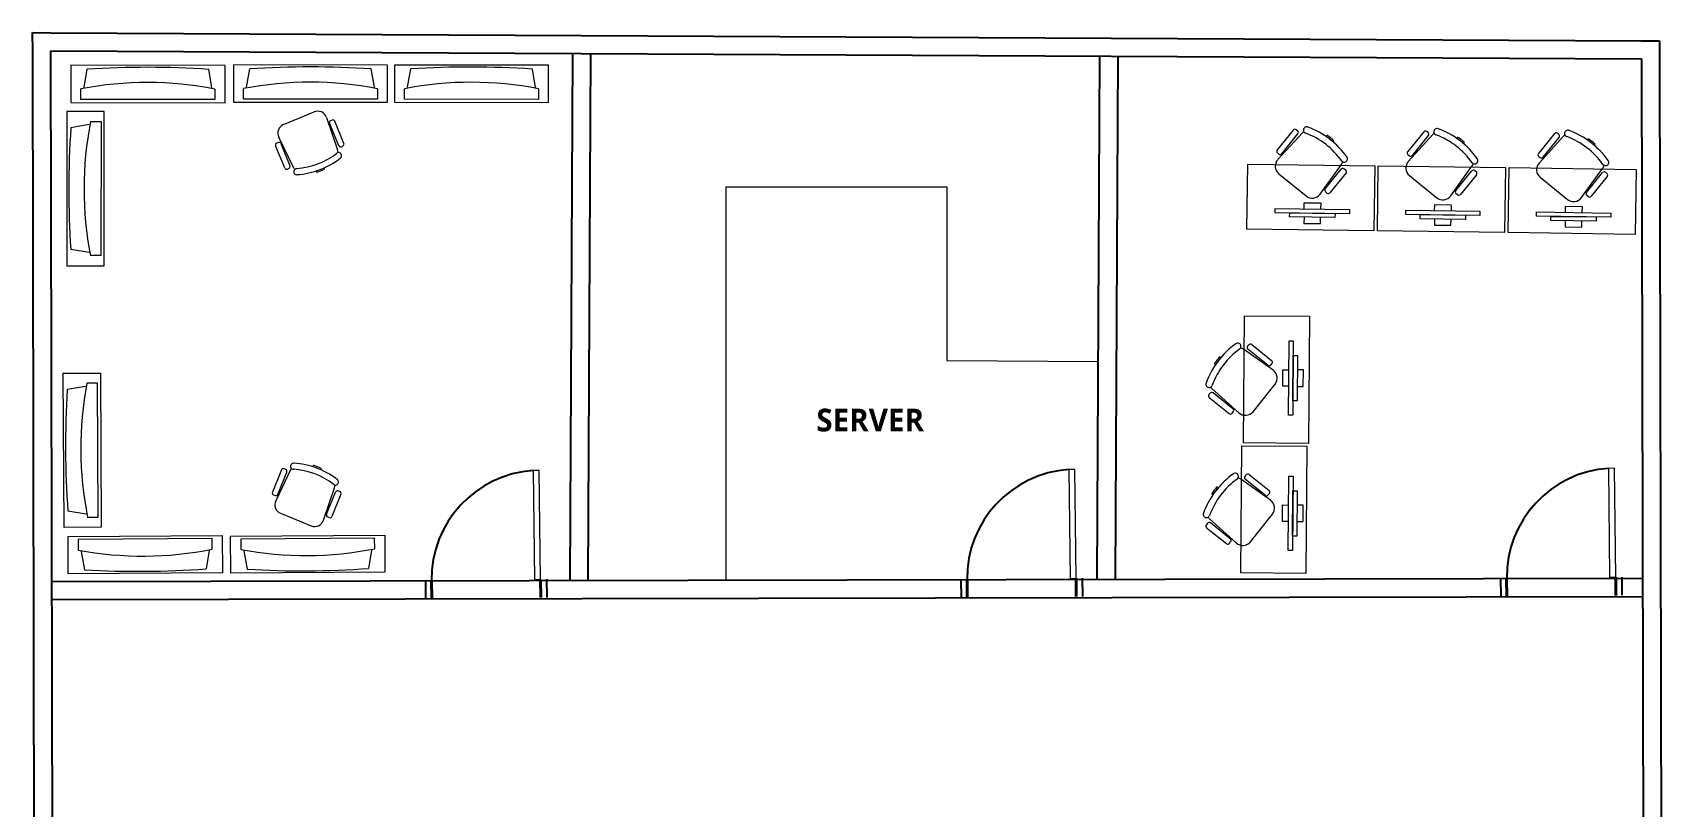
# Model space of a CAD drawing. Header units: millimetres. Extents: x 2220 to 4636, y 1941 to 3920.
# Drawn here: x 2271.33 to 2307.21, y 1975.89 to 1992.93 of the extents above; entities that cross this region are included whole.
import ezdxf

# ---------------------------------------------------------------- set-up
doc = ezdxf.new("R2010")
doc.units = ezdxf.units.MM
doc.layers.add('DOOR_005', color=15, linetype='Continuous')
for name, color, linetype, lineweight in [('DOOR_02', 2, 'Continuous', 9), ('fixture', 142, 'Continuous', 9), ('TEXT', 2, 'Continuous', 20), ('WALL_04C', 4, 'Continuous', 40)]:
    doc.layers.add(name, color=color, linetype=linetype, lineweight=lineweight)
doc.styles.get("Standard").update_dxf_attribs({"font": 'arial.ttf'})

msp = doc.modelspace()

# ---------------------------------------------------------------- linework, layer by layer
for p, q in [((2271.329, 1992.524), (2271.328, 1992.927)), ((2271.328, 1992.927), (2271.731, 1992.925)), ((2271.731, 1992.925), (2306.73, 1992.75)), ((2306.73, 1992.75), (2307.128, 1992.748)), ((2307.128, 1992.748), (2307.128, 1992.351)), ((2271.411, 1952.55), (2271.329, 1992.524)), ((2271.729, 1992.525), (2306.728, 1992.35)), ((2271.811, 1952.551), (2271.729, 1992.525)), ((2283.155, 1980.881), (2283.212, 1992.467)), ((2283.555, 1980.881), (2283.612, 1992.465)), ((2294.755, 1980.905), (2294.812, 1992.409)), ((2295.155, 1980.905), (2295.212, 1992.407)), ((2306.728, 1992.35), (2306.811, 1952.35)), ((2307.128, 1992.351), (2307.211, 1952.351)), ((2271.753, 1980.857), (2306.752, 1980.929)), ((2271.754, 1980.457), (2306.753, 1980.529))]:
    msp.add_line(p, q)
at = {"color": 2, "linetype": 'Continuous'}
for p, q in [((2279.971, 1980.874), (2279.975, 1980.474)), ((2282.637, 1980.903), (2282.641, 1980.503)), ((2291.755, 1980.898), (2291.76, 1980.498)), ((2294.421, 1980.927), (2294.426, 1980.527)), ((2303.629, 1980.923), (2303.633, 1980.523)), ((2306.295, 1980.952), (2306.299, 1980.552))]:
    msp.add_line(p, q, dxfattribs=at)
at = {"layer": 'DOOR_005', "linetype": 'Continuous'}
for centre in [(2282.503, 1980.902), (2294.288, 1980.926), (2306.162, 1980.95)]:
    msp.add_arc(centre, 2.399, 93.81, 180.6253, dxfattribs=at)
at = {"layer": 'DOOR_02', "linetype": 'Continuous'}
for points in [[(2282.477, 1983.297), (2282.344, 1983.296), (2282.37, 1980.9), (2282.503, 1980.902)], [(2294.262, 1983.321), (2294.128, 1983.32), (2294.155, 1980.924), (2294.288, 1980.926)], [(2306.136, 1983.346), (2306.002, 1983.344), (2306.028, 1980.949), (2306.162, 1980.95)]]:
    msp.add_lwpolyline(points, close=True, dxfattribs=at)
at = {"layer": 'fixture'}
for p, q in [((2275.747, 1992.216), (2275.746, 1991.397)), ((2279.139, 1992.212), (2275.747, 1992.216)), ((2279.138, 1991.394), (2279.139, 1992.212)), ((2279.29, 1992.214), (2279.289, 1991.395)), ((2282.682, 1992.21), (2279.29, 1992.214)), ((2272.17, 1992.209), (2272.169, 1991.39)), ((2275.562, 1992.205), (2272.17, 1992.209)), ((2272.459, 1991.719), (2272.528, 1992.122)), ((2275.271, 1991.716), (2275.203, 1992.12)), ((2275.561, 1991.386), (2275.562, 1992.205)), ((2276.036, 1991.726), (2276.105, 1992.13)), ((2278.848, 1991.724), (2278.78, 1992.127)), ((2279.58, 1991.724), (2279.649, 1992.128)), ((2282.392, 1991.721), (2282.324, 1992.125)), ((2282.682, 1991.391), (2282.682, 1992.21)), ((2272.391, 1991.457), (2272.391, 1991.689)), ((2275.339, 1991.686), (2275.339, 1991.454)), ((2275.968, 1991.464), (2275.968, 1991.696)), ((2278.916, 1991.693), (2278.916, 1991.461)), ((2279.511, 1991.462), (2279.511, 1991.694)), ((2282.46, 1991.691), (2282.46, 1991.459)), ((2272.083, 1991.193), (2272.081, 1987.801)), ((2272.902, 1991.193), (2272.083, 1991.193)), ((2272.169, 1991.39), (2275.561, 1991.386)), ((2275.339, 1991.454), (2272.391, 1991.457)), ((2272.899, 1987.801), (2272.902, 1991.193)), ((2275.746, 1991.397), (2279.138, 1991.394)), ((2278.916, 1991.461), (2275.968, 1991.464)), ((2276.848, 1990.904), (2277.523, 1991.183)), ((2279.289, 1991.395), (2282.682, 1991.391)), ((2282.46, 1991.459), (2279.511, 1991.462)), ((2272.572, 1990.903), (2272.168, 1990.834)), ((2272.602, 1990.971), (2272.834, 1990.971)), ((2272.834, 1990.971), (2272.832, 1988.022)), ((2277.791, 1991.063), (2278.039, 1990.349)), ((2277.86, 1990.93), (2278.062, 1990.442)), ((2277.918, 1991.002), (2277.884, 1990.989)), ((2278.179, 1990.49), (2277.977, 1990.978)), ((2299.065, 1990.783), (2298.712, 1990.349)), ((2299.162, 1990.765), (2299.132, 1990.79)), ((2276.874, 1989.951), (2276.672, 1990.438)), ((2276.697, 1990.497), (2276.73, 1990.511)), ((2277.073, 1989.949), (2276.744, 1990.629)), ((2276.789, 1990.486), (2276.991, 1989.999)), ((2278.121, 1990.418), (2278.154, 1990.432)), ((2299.267, 1990.724), (2298.727, 1990.133)), ((2298.816, 1990.264), (2299.169, 1990.698)), ((2299.787, 1990.642), (2299.8, 1990.658)), ((2299.943, 1990.522), (2299.955, 1990.537)), ((2301.936, 1990.745), (2301.584, 1990.311)), ((2302.139, 1990.687), (2301.598, 1990.095)), ((2301.688, 1990.227), (2302.04, 1990.661)), ((2302.033, 1990.728), (2302.003, 1990.752)), ((2302.658, 1990.604), (2302.671, 1990.62)), ((2302.814, 1990.484), (2302.827, 1990.5)), ((2304.814, 1990.707), (2304.461, 1990.272)), ((2305.016, 1990.648), (2304.476, 1990.057)), ((2304.565, 1990.188), (2304.918, 1990.622)), ((2304.911, 1990.689), (2304.881, 1990.714)), ((2305.536, 1990.565), (2305.549, 1990.582)), ((2305.691, 1990.446), (2305.704, 1990.461)), ((2298.719, 1990.282), (2298.749, 1990.257)), ((2301.591, 1990.244), (2301.621, 1990.22)), ((2304.468, 1990.205), (2304.498, 1990.181)), ((2276.966, 1989.94), (2276.933, 1989.926)), ((2277.565, 1989.884), (2277.572, 1989.866)), ((2277.738, 1989.95), (2277.745, 1989.933)), ((2298.046, 1988.606), (2298.066, 1990.034)), ((2298.066, 1990.034), (2300.862, 1989.994)), ((2298.75, 1989.822), (2299.351, 1989.334)), ((2299.66, 1989.375), (2300.128, 1990.026)), ((2299.77, 1989.49), (2300.123, 1989.924)), ((2300.227, 1989.84), (2299.874, 1989.405)), ((2300.19, 1989.931), (2300.22, 1989.907)), ((2300.862, 1989.994), (2300.842, 1988.566)), ((2300.917, 1988.568), (2300.937, 1989.997)), ((2300.937, 1989.997), (2303.734, 1989.957)), ((2301.622, 1989.785), (2302.222, 1989.297)), ((2302.531, 1989.338), (2302.999, 1989.988)), ((2302.642, 1989.452), (2302.994, 1989.886)), ((2303.098, 1989.802), (2302.745, 1989.368)), ((2303.061, 1989.893), (2303.091, 1989.869)), ((2303.734, 1989.957), (2303.713, 1988.529)), ((2303.794, 1988.53), (2303.815, 1989.958)), ((2303.815, 1989.958), (2306.611, 1989.918)), ((2304.499, 1989.746), (2305.1, 1989.258)), ((2305.409, 1989.299), (2305.877, 1989.949)), ((2305.519, 1989.413), (2305.872, 1989.848)), ((2305.975, 1989.763), (2305.623, 1989.329)), ((2305.939, 1989.855), (2305.968, 1989.83)), ((2306.611, 1989.918), (2306.591, 1988.49)), ((2286.585, 1980.888), (2286.585, 1989.533)), ((2286.585, 1989.533), (2291.442, 1989.533)), ((2291.442, 1989.533), (2291.442, 1985.714)), ((2299.807, 1989.398), (2299.777, 1989.423)), ((2302.678, 1989.361), (2302.648, 1989.385)), ((2305.556, 1989.322), (2305.526, 1989.346)), ((2300.842, 1988.566), (2298.046, 1988.606)), ((2303.713, 1988.529), (2300.917, 1988.568)), ((2306.591, 1988.49), (2303.794, 1988.53)), ((2272.57, 1988.091), (2272.167, 1988.16)), ((2272.832, 1988.022), (2272.6, 1988.022)), ((2272.081, 1987.801), (2272.899, 1987.801)), ((2297.974, 1983.905), (2297.995, 1986.701)), ((2297.995, 1986.701), (2299.423, 1986.69)), ((2299.423, 1986.69), (2299.402, 1983.894)), ((2297.474, 1985.778), (2297.458, 1985.791)), ((2298.622, 1985.503), (2297.969, 1985.967)), ((2298.063, 1986.029), (2298.087, 1986.059)), ((2298.507, 1985.612), (2298.07, 1985.962)), ((2298.154, 1986.067), (2298.59, 1985.717)), ((2272.001, 1985.434), (2272.82, 1985.439)), ((2272.02, 1982.042), (2272.001, 1985.434)), ((2272.82, 1985.439), (2272.838, 1982.047)), ((2291.442, 1985.714), (2294.779, 1985.697)), ((2297.355, 1985.621), (2297.339, 1985.634)), ((2298.598, 1985.65), (2298.574, 1985.62)), ((2272.491, 1985.147), (2272.089, 1985.076)), ((2272.753, 1985.217), (2272.522, 1985.215)), ((2272.77, 1982.268), (2272.753, 1985.217)), ((2297.275, 1985.101), (2297.87, 1984.565)), ((2298.181, 1984.59), (2298.665, 1985.194)), ((2297.235, 1984.996), (2297.211, 1984.966)), ((2297.218, 1984.899), (2297.655, 1984.549)), ((2297.739, 1984.653), (2297.302, 1985.003)), ((2297.722, 1984.556), (2297.746, 1984.587)), ((2297.916, 1981.043), (2297.938, 1983.84)), ((2297.938, 1983.84), (2299.366, 1983.829)), ((2299.402, 1983.894), (2297.974, 1983.905)), ((2299.366, 1983.829), (2299.344, 1981.033)), ((2276.805, 1983.309), (2276.605, 1982.82)), ((2277.003, 1983.311), (2276.678, 1982.629)), ((2276.722, 1982.772), (2276.922, 1983.261)), ((2276.897, 1983.319), (2276.863, 1983.333)), ((2277.495, 1983.379), (2277.503, 1983.397)), ((2277.669, 1983.313), (2277.676, 1983.331)), ((2277.727, 1982.201), (2277.972, 1982.916)), ((2297.416, 1982.917), (2297.401, 1982.929)), ((2298.565, 1982.642), (2297.911, 1983.105)), ((2298.006, 1983.168), (2298.03, 1983.198)), ((2298.449, 1982.751), (2298.013, 1983.101)), ((2298.097, 1983.205), (2298.533, 1982.856)), ((2276.63, 1982.761), (2276.664, 1982.748)), ((2277.796, 1982.334), (2277.995, 1982.823)), ((2278.112, 1982.775), (2277.913, 1982.286)), ((2278.054, 1982.847), (2278.087, 1982.834)), ((2297.297, 1982.76), (2297.281, 1982.773)), ((2298.541, 1982.789), (2298.516, 1982.759)), ((2272.507, 1982.335), (2272.103, 1982.401)), ((2272.538, 1982.267), (2272.77, 1982.268)), ((2276.784, 1982.355), (2277.46, 1982.079)), ((2277.854, 1982.262), (2277.82, 1982.276)), ((2297.218, 1982.24), (2297.813, 1981.704)), ((2298.124, 1981.729), (2298.608, 1982.333)), ((2272.838, 1982.047), (2272.02, 1982.042)), ((2272.107, 1981.846), (2275.499, 1981.866)), ((2272.112, 1981.027), (2272.107, 1981.846)), ((2275.499, 1981.866), (2275.504, 1981.047)), ((2275.684, 1981.856), (2279.076, 1981.877)), ((2275.689, 1981.038), (2275.684, 1981.856)), ((2278.854, 1981.808), (2275.906, 1981.79)), ((2278.856, 1981.576), (2278.854, 1981.808)), ((2279.076, 1981.877), (2279.081, 1981.058)), ((2297.178, 1982.135), (2297.154, 1982.104)), ((2297.161, 1982.037), (2297.598, 1981.688)), ((2297.681, 1981.792), (2297.245, 1982.142)), ((2275.277, 1981.798), (2272.329, 1981.78)), ((2272.329, 1981.78), (2272.33, 1981.548)), ((2272.399, 1981.518), (2272.47, 1981.115)), ((2275.211, 1981.535), (2275.144, 1981.131)), ((2275.279, 1981.566), (2275.277, 1981.798)), ((2275.906, 1981.79), (2275.907, 1981.559)), ((2275.976, 1981.528), (2276.047, 1981.126)), ((2278.788, 1981.545), (2278.722, 1981.142)), ((2297.664, 1981.695), (2297.689, 1981.725)), ((2275.504, 1981.047), (2272.112, 1981.027)), ((2279.081, 1981.058), (2275.689, 1981.038)), ((2299.344, 1981.033), (2297.916, 1981.043))]:
    msp.add_line(p, q, dxfattribs=at)
for points in [[(2300.304, 1989.034), (2300.302, 1988.944), (2298.67, 1988.967), (2298.671, 1989.058)], [(2303.175, 1988.997), (2303.174, 1988.906), (2301.541, 1988.93), (2301.543, 1989.02)], [(2306.052, 1988.958), (2306.051, 1988.868), (2304.419, 1988.891), (2304.42, 1988.982)], [(2299.985, 1988.948), (2299.984, 1988.858), (2298.986, 1988.872), (2298.988, 1988.963)], [(2302.856, 1988.911), (2302.855, 1988.82), (2301.858, 1988.834), (2301.859, 1988.925)], [(2305.734, 1988.872), (2305.732, 1988.781), (2304.735, 1988.796), (2304.736, 1988.886)], [(2298.978, 1986.146), (2299.068, 1986.145), (2299.056, 1984.513), (2298.965, 1984.514)], [(2299.066, 1985.828), (2299.157, 1985.827), (2299.149, 1984.83), (2299.058, 1984.83)], [(2298.971, 1983.172), (2299.062, 1983.171), (2299.049, 1981.539), (2298.958, 1981.539)], [(2299.059, 1982.853), (2299.15, 1982.853), (2299.142, 1981.855), (2299.052, 1981.856)]]:
    msp.add_lwpolyline(points, close=True, dxfattribs=at)
for points in [[(2299.306, 1989.049), (2299.308, 1989.185), (2299.671, 1989.18), (2299.669, 1989.044)], [(2302.177, 1989.011), (2302.179, 1989.147), (2302.542, 1989.142), (2302.54, 1989.006)], [(2305.055, 1988.972), (2305.057, 1989.109), (2305.42, 1989.103), (2305.418, 1988.967)], [(2299.304, 1988.867), (2299.302, 1988.731), (2299.664, 1988.726), (2299.666, 1988.862)], [(2302.175, 1988.83), (2302.173, 1988.694), (2302.536, 1988.689), (2302.538, 1988.825)], [(2305.052, 1988.791), (2305.05, 1988.655), (2305.413, 1988.65), (2305.415, 1988.786)], [(2298.97, 1985.148), (2298.834, 1985.149), (2298.837, 1985.512), (2298.973, 1985.511)], [(2299.151, 1985.147), (2299.288, 1985.146), (2299.29, 1985.509), (2299.154, 1985.51)], [(2298.963, 1982.174), (2298.827, 1982.175), (2298.83, 1982.538), (2298.966, 1982.537)], [(2299.145, 1982.173), (2299.281, 1982.172), (2299.284, 1982.534), (2299.147, 1982.535)]]:
    msp.add_lwpolyline(points, dxfattribs=at)
for centre, radius, start, end in [((2273.844, 1971.47), 20.694, 86.2347, 93.6459), ((2277.421, 1971.478), 20.694, 86.2347, 93.6459), ((2280.965, 1971.476), 20.694, 86.2347, 93.6459), ((2273.857, 1984.133), 7.697, 78.8972, 100.9834), ((2277.434, 1984.14), 7.697, 78.8972, 100.9834), ((2280.978, 1984.138), 7.697, 78.8972, 100.9834), ((2277.6, 1990.997), 0.202, 19.1582, 112.4856), ((2292.818, 1989.484), 20.694, 176.2594, 183.6705), ((2280.156, 1989.492), 7.697, 168.9218, 191.0081), ((2276.926, 1990.717), 0.202, 112.4856, 205.813), ((2277.902, 1990.947), 0.0449, 112.4856, 202.4856), ((2277.935, 1990.961), 0.0449, 22.4856, 112.4856), ((2299.102, 1990.753), 0.0476, 50.9244, 140.9244), ((2299.36, 1990.784), 0.0715, 63.1836, 249.5403), ((2298.738, 1989.115), 1.853, 35.3643, 69.549), ((2302.231, 1990.746), 0.0715, 63.1836, 249.5403), ((2301.609, 1989.077), 1.853, 35.3643, 69.549), ((2305.109, 1990.708), 0.0715, 63.1836, 249.5403), ((2276.714, 1990.455), 0.0449, 112.4856, 202.4856), ((2276.747, 1990.469), 0.0449, 22.4856, 112.4856), ((2278.104, 1990.459), 0.0449, 202.4856, 292.4856), ((2278.137, 1990.473), 0.0449, 292.4856, 22.4856), ((2299.132, 1990.729), 0.0476, 320.9244, 50.9244), ((2299.425, 1990.58), 0.214, 127.039, 137.597), ((2298.738, 1989.115), 1.71, 35.3541, 69.549), ((2299.811, 1990.649), 0.0143, 55.015, 140.9244), ((2298.738, 1989.115), 1.887, 49.8691, 55.015), ((2299.944, 1990.546), 0.0143, 320.9244, 49.8691), ((2301.973, 1990.715), 0.0476, 50.9244, 140.9244), ((2302.003, 1990.691), 0.0476, 320.9244, 50.9244), ((2302.297, 1990.542), 0.214, 127.039, 137.597), ((2301.609, 1989.077), 1.71, 35.3541, 69.549), ((2302.682, 1990.611), 0.0143, 55.015, 140.9244), ((2301.609, 1989.077), 1.887, 49.8691, 55.015), ((2302.816, 1990.509), 0.0143, 320.9244, 49.8691), ((2304.851, 1990.677), 0.0476, 50.9244, 140.9244), ((2304.881, 1990.652), 0.0476, 320.9244, 50.9244), ((2305.174, 1990.504), 0.214, 127.039, 137.597), ((2304.486, 1989.039), 1.71, 35.3541, 69.549), ((2304.486, 1989.039), 1.853, 35.3643, 69.549), ((2305.56, 1990.573), 0.0143, 55.015, 140.9244), ((2304.486, 1989.039), 1.887, 49.8691, 55.015), ((2305.693, 1990.47), 0.0143, 320.9244, 49.8691), ((2277.027, 1991.547), 1.613, 273.861, 308.0559), ((2277.027, 1991.547), 1.748, 273.861, 308.0457), ((2278.06, 1990.221), 0.0675, 304.7447, 131.1014), ((2277.848, 1990.283), 0.202, 1.5562, 19.1582), ((2298.885, 1989.988), 0.214, 137.597, 230.9244), ((2298.749, 1990.319), 0.0476, 140.9244, 230.9244), ((2298.779, 1990.294), 0.0476, 230.9244, 320.9244), ((2300.188, 1990.149), 0.0715, 212.3086, 38.6653), ((2299.954, 1990.151), 0.214, 324.2518, 341.8538), ((2301.757, 1989.951), 0.214, 137.597, 230.9244), ((2301.621, 1990.281), 0.0476, 140.9244, 230.9244), ((2301.651, 1990.257), 0.0476, 230.9244, 320.9244), ((2303.059, 1990.111), 0.0715, 212.3086, 38.6653), ((2304.498, 1990.242), 0.0476, 140.9244, 230.9244), ((2304.528, 1990.218), 0.0476, 230.9244, 320.9244), ((2305.937, 1990.073), 0.0715, 212.3086, 38.6653), ((2276.916, 1989.968), 0.0449, 202.4856, 292.4856), ((2276.949, 1989.982), 0.0449, 292.4856, 22.4856), ((2277.255, 1990.037), 0.202, 205.813, 216.371), ((2277.141, 1989.87), 0.0675, 93.8697, 280.2264), ((2277.585, 1989.871), 0.0135, 202.4856, 288.395), ((2277.027, 1991.547), 1.78, 288.395, 293.5408), ((2277.733, 1989.928), 0.0135, 293.5408, 22.4856), ((2300.16, 1989.894), 0.0476, 50.9244, 140.9244), ((2300.19, 1989.87), 0.0476, 320.9244, 50.9244), ((2303.031, 1989.856), 0.0476, 50.9244, 140.9244), ((2302.825, 1990.113), 0.214, 324.2518, 341.8538), ((2303.061, 1989.832), 0.0476, 320.9244, 50.9244), ((2304.634, 1989.912), 0.214, 137.597, 230.9244), ((2305.909, 1989.818), 0.0476, 50.9244, 140.9244), ((2305.703, 1990.074), 0.214, 324.2518, 341.8538), ((2305.938, 1989.793), 0.0476, 320.9244, 50.9244), ((2299.486, 1989.501), 0.214, 230.9244, 324.2518), ((2299.807, 1989.46), 0.0476, 140.9244, 230.9244), ((2299.837, 1989.435), 0.0476, 230.9244, 320.9244), ((2302.679, 1989.422), 0.0476, 140.9244, 230.9244), ((2302.708, 1989.398), 0.0476, 230.9244, 320.9244), ((2305.556, 1989.383), 0.0476, 140.9244, 230.9244), ((2302.357, 1989.463), 0.214, 230.9244, 324.2518), ((2305.235, 1989.424), 0.214, 230.9244, 324.2518), ((2305.586, 1989.359), 0.0476, 230.9244, 320.9244), ((2298.888, 1984.582), 1.853, 125.7417, 159.9264), ((2298.888, 1984.582), 1.71, 125.7314, 159.9264), ((2298.888, 1984.582), 1.887, 140.2465, 145.3924), ((2297.449, 1985.78), 0.0143, 51.3018, 140.2465), ((2297.845, 1986.026), 0.0715, 302.686, 129.0427), ((2297.845, 1985.792), 0.214, 54.6292, 72.2312), ((2298.1, 1985.999), 0.0476, 141.3018, 231.3018), ((2298.124, 1986.029), 0.0476, 51.3018, 141.3018), ((2297.347, 1985.646), 0.0143, 145.3924, 231.3018), ((2298.537, 1985.65), 0.0476, 231.3018, 321.3018), ((2298.561, 1985.68), 0.0476, 321.3018, 51.3018), ((2298.498, 1985.328), 0.214, 321.3018, 54.6292), ((2292.746, 1983.854), 20.694, 176.6141, 184.0252), ((2280.084, 1983.783), 7.697, 169.2765, 191.3628), ((2297.215, 1985.194), 0.0715, 153.5609, 339.9176), ((2297.419, 1985.261), 0.214, 217.4164, 227.9744), ((2297.248, 1984.936), 0.0476, 141.3018, 231.3018), ((2297.272, 1984.966), 0.0476, 51.3018, 141.3018), ((2297.685, 1984.586), 0.0476, 231.3018, 321.3018), ((2297.709, 1984.616), 0.0476, 321.3018, 51.3018), ((2298.014, 1984.724), 0.214, 227.9744, 321.3018), ((2276.846, 1983.292), 0.0449, 67.799, 157.799), ((2276.88, 1983.278), 0.0449, 337.799, 67.799), ((2277.071, 1983.39), 0.0675, 80.0582, 266.4149), ((2277.186, 1983.224), 0.202, 143.9136, 154.4716), ((2276.966, 1981.713), 1.613, 52.2287, 86.4236), ((2276.966, 1981.713), 1.748, 52.2389, 86.4236), ((2277.515, 1983.392), 0.0135, 71.8896, 157.799), ((2276.966, 1981.713), 1.78, 66.7438, 71.8896), ((2277.663, 1983.336), 0.0135, 337.799, 66.7438), ((2277.992, 1983.044), 0.0675, 229.1832, 55.5399), ((2277.781, 1982.981), 0.202, 341.1265, 358.7284), ((2298.831, 1981.721), 1.853, 125.7417, 159.9264), ((2298.831, 1981.721), 1.71, 125.7314, 159.9264), ((2298.831, 1981.721), 1.887, 140.2465, 145.3924), ((2297.392, 1982.918), 0.0143, 51.3018, 140.2465), ((2297.788, 1983.164), 0.0715, 302.686, 129.0427), ((2297.787, 1982.931), 0.214, 54.6292, 72.2312), ((2298.043, 1983.138), 0.0476, 141.3018, 231.3018), ((2298.067, 1983.168), 0.0476, 51.3018, 141.3018), ((2276.647, 1982.803), 0.0449, 157.799, 247.799), ((2276.86, 1982.542), 0.202, 154.4716, 247.799), ((2276.681, 1982.789), 0.0449, 247.799, 337.799), ((2278.037, 1982.806), 0.0449, 67.799, 157.799), ((2278.07, 1982.792), 0.0449, 337.799, 67.799), ((2297.29, 1982.784), 0.0143, 145.3924, 231.3018), ((2298.479, 1982.788), 0.0476, 231.3018, 321.3018), ((2298.503, 1982.818), 0.0476, 321.3018, 51.3018), ((2298.441, 1982.467), 0.214, 321.3018, 54.6292), ((2277.536, 1982.266), 0.202, 247.799, 341.1265), ((2277.837, 1982.317), 0.0449, 157.799, 247.799), ((2277.871, 1982.303), 0.0449, 247.799, 337.799), ((2297.158, 1982.332), 0.0715, 153.5609, 339.9176), ((2297.361, 1982.399), 0.214, 217.4164, 227.9744), ((2297.191, 1982.075), 0.0476, 141.3018, 231.3018), ((2297.215, 1982.105), 0.0476, 51.3018, 141.3018), ((2273.759, 1989.111), 7.697, 259.3012, 281.3874), ((2277.336, 1989.122), 7.697, 259.3012, 281.3874), ((2297.627, 1981.725), 0.0476, 231.3018, 321.3018), ((2297.651, 1981.755), 0.0476, 321.3018, 51.3018), ((2297.957, 1981.863), 0.214, 227.9744, 321.3018), ((2273.683, 2001.773), 20.694, 266.6387, 274.0499), ((2277.26, 2001.784), 20.694, 266.6387, 274.0499)]:
    msp.add_arc(centre, radius, start, end, dxfattribs=at)
at = {"layer": 'WALL_04C', "linetype": 'Continuous'}
for p, q in [((2280.104, 1980.875), (2280.109, 1980.476)), ((2282.503, 1980.902), (2282.508, 1980.502)), ((2291.889, 1980.9), (2291.893, 1980.5)), ((2294.288, 1980.926), (2294.292, 1980.526)), ((2303.762, 1980.924), (2303.767, 1980.524)), ((2306.162, 1980.95), (2306.166, 1980.55))]:
    msp.add_line(p, q, dxfattribs=at)

# ---------------------------------------------------------------- texts
at = {"layer": 'TEXT', "transparency": 33554638, "insert": (2288.572, 1984.656), "char_height": 0.5, "attachment_point": 1}
msp.add_mtext_dynamic_manual_height_columns('{\\fYu Gothic UI Semibold|b0|i0|c0|p34;SERVER}', width=2.90855, gutter_width=7.754, heights=[0.517], dxfattribs=at)

doc.saveas('drawing.dxf')
